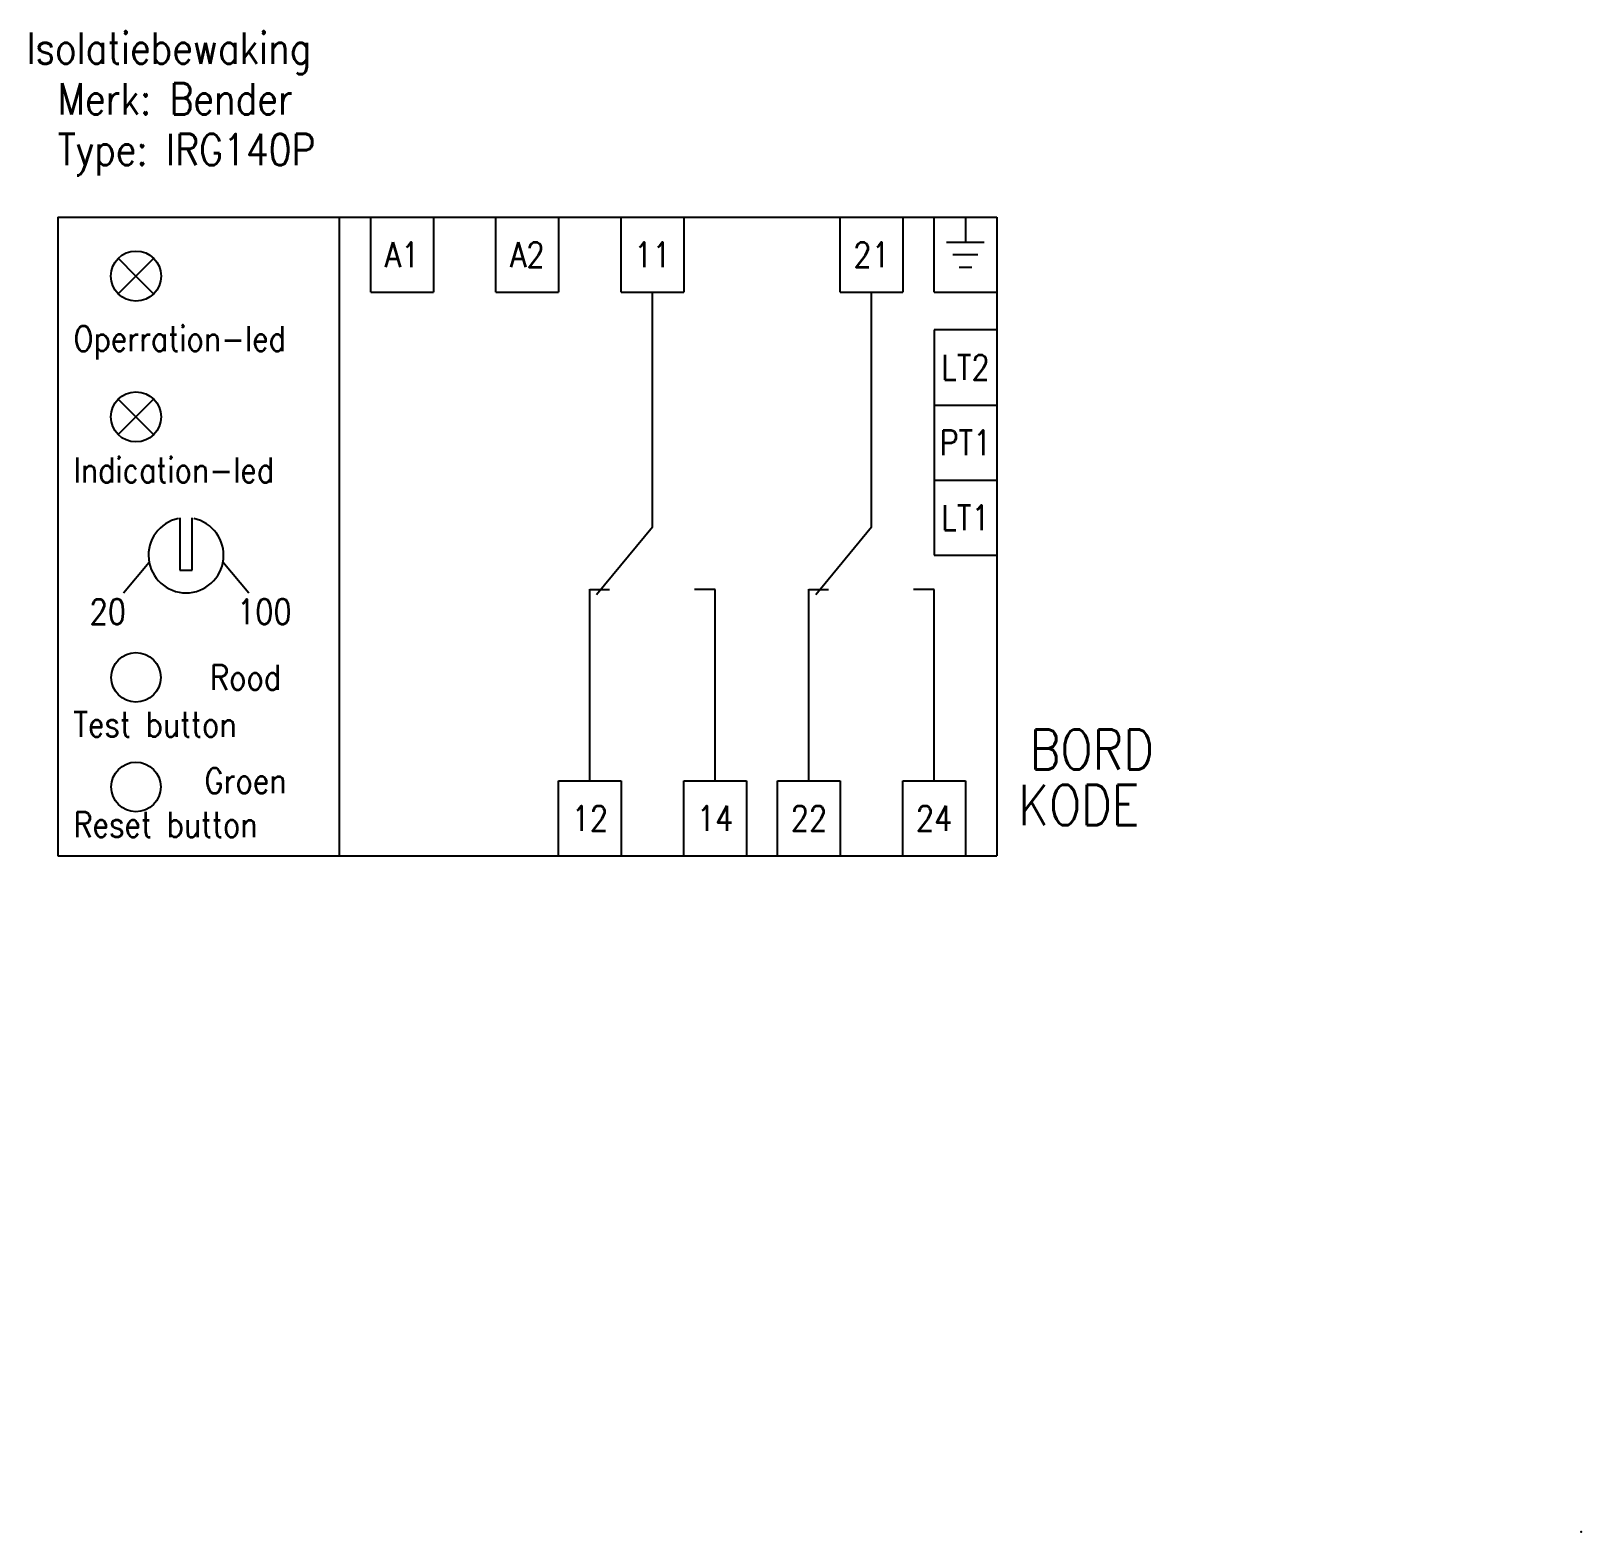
# Model space of a CAD drawing. Extents: x 175 to 299, y 78 to 198.
import ezdxf
from ezdxf.enums import TextEntityAlignment as Align

# ---------------------------------------------------------------- set-up
doc = ezdxf.new("R2010")
doc.units = 0
doc.header["$LTSCALE"] = 6
doc.layers.add('ZW1V025', color=8, linetype='CONTINUOUS')
doc.layers.add('ZW3V035', color=30, linetype='CONTINUOUS')
doc.styles.get("Standard").update_dxf_attribs({"font": 'simplex', "width": 0.85})

msp = doc.modelspace()

# ---------------------------------------------------------------- linework, layer by layer
at = {"layer": 'ZW1V025', "color": 0}
for p, q in [((177.5, 183), (177.5, 132)), ((177.5, 183), (252.5, 183)), ((200, 132), (200, 183)), ((202.5, 177), (202.5, 183)), ((207.5, 183), (207.5, 177)), ((212.5, 177), (212.5, 183)), ((217.5, 183), (217.5, 177)), ((222.5, 177), (222.5, 183)), ((227.5, 183), (227.5, 177)), ((240, 177), (240, 183)), ((245, 183), (245, 177)), ((247.5, 177), (247.5, 183)), ((250, 183), (250, 181)), ((252.5, 183), (252.5, 132)), ((248.5, 181), (251.5, 181)), ((182.36, 176.91), (185.16, 179.71)), ((183.75, 178.3), (182.36, 179.69)), ((251, 180), (249, 180)), ((183.75, 178.3), (185.16, 176.89)), ((249.5, 179), (250.5, 179)), ((202.5, 177), (207.5, 177)), ((212.5, 177), (217.5, 177)), ((222.5, 177), (227.5, 177)), ((225, 174), (225, 177)), ((240, 177), (245, 177)), ((242.5, 159), (242.5, 177)), ((247.5, 177), (252.5, 177)), ((225, 158.25), (225, 175.54)), ((252.5, 174), (247.5, 174)), ((247.5, 174), (247.5, 156)), ((182.36, 165.66), (185.16, 168.46)), ((183.75, 167.05), (182.36, 168.44)), ((247.5, 168), (252.5, 168)), ((183.75, 167.05), (185.16, 165.64)), ((247.5, 162), (252.5, 162)), ((242.5, 158.25), (242.5, 160.54)), ((187.25, 159), (187.25, 154.8)), ((188.25, 154.8), (188.25, 159)), ((225, 158.25), (220.54, 152.84)), ((242.5, 158.25), (238.04, 152.84)), ((247.5, 156), (252.5, 156)), ((182.75, 153), (184.8, 155.45)), ((187.25, 154.8), (188.25, 154.8)), ((190.69, 155.47), (192.75, 153)), ((220, 138), (220, 153.3)), ((220, 153.26), (221.57, 153.26)), ((230, 153.26), (228.35, 153.26)), ((230, 138), (230, 153.26)), ((237.5, 138), (237.5, 153.3)), ((237.5, 153.26), (239.07, 153.26)), ((247.5, 153.26), (245.85, 153.26)), ((247.5, 138.02), (247.5, 153.26)), ((217.5, 132), (217.5, 138)), ((217.5, 138), (222.5, 138)), ((222.5, 138), (222.5, 132)), ((227.5, 132), (227.5, 138)), ((227.5, 138), (232.5, 138)), ((232.5, 138), (232.5, 132)), ((235, 132), (235, 138)), ((235, 138), (240, 138)), ((240, 138), (240, 132)), ((245, 132), (245, 138)), ((245, 138), (250, 138)), ((250, 138), (250, 132)), ((177.5, 132), (252.5, 132))]:
    msp.add_line(p, q, dxfattribs=at)
for centre in [(183.75, 146.25), (183.75, 137.5)]:
    msp.add_circle(centre, 1.98, dxfattribs=at)
msp.add_arc((187.75, 156), 3, 101.7683, 78.2317, dxfattribs=at)
msp.add_point((299.17, 78), dxfattribs=at)
at = {"layer": 'ZW3V035', "color": 0}
msp.add_line((182.5, 177.05), (182.5, 177.05), dxfattribs=at)
for centre in [(183.75, 178.3), (183.75, 167.05)]:
    msp.add_circle(centre, 2, dxfattribs=at)

# ---------------------------------------------------------------- texts
at = {"layer": 'ZW1V025', "color": 0, "width": 0.85}
for s, p in [('A1', (205, 180)), ('A2', (215, 180)), ('11', (225, 180)), ('21', (242.5, 180)), ('LT2', (250, 171)), ('PT1', (250, 165)), ('LT1', (250, 159)), ('20', (181.5, 151.5)), ('100', (194, 151.5)), ('Rood', (192.5, 146.25)), ('Groen', (192.5, 138)), ('12', (220, 135)), ('14', (230, 135)), ('22', (237.5, 135)), ('24', (247.5, 135))]:
    msp.add_text(s, height=2, dxfattribs=at).set_placement(p, align=Align.MIDDLE)
for s, p in [('Operration-led', (178.75, 172.3)), ('Indication-led', (178.75, 161.8)), ('Test button', (178.75, 141.5)), ('Reset button', (178.75, 133.5))]:
    msp.add_text(s, height=2, dxfattribs=at).set_placement(p)
at = {"layer": 'ZW3V035', "color": 0, "width": 0.85}
for s, p in [('Isolatiebewaking', (175, 195.25)), ('Merk: Bender', (177.5, 191.2)), ('Type: IRG140P', (177.5, 187.15))]:
    msp.add_text(s, height=2.5, dxfattribs=at).set_placement(p)
for tag, p, s in [('BORD', (255.14, 138.9), ''), ('KODE', (254.23, 134.46), '-K')]:
    msp.add_attdef(tag, p, s, height=3.2, dxfattribs=at)

doc.saveas('drawing.dxf')
